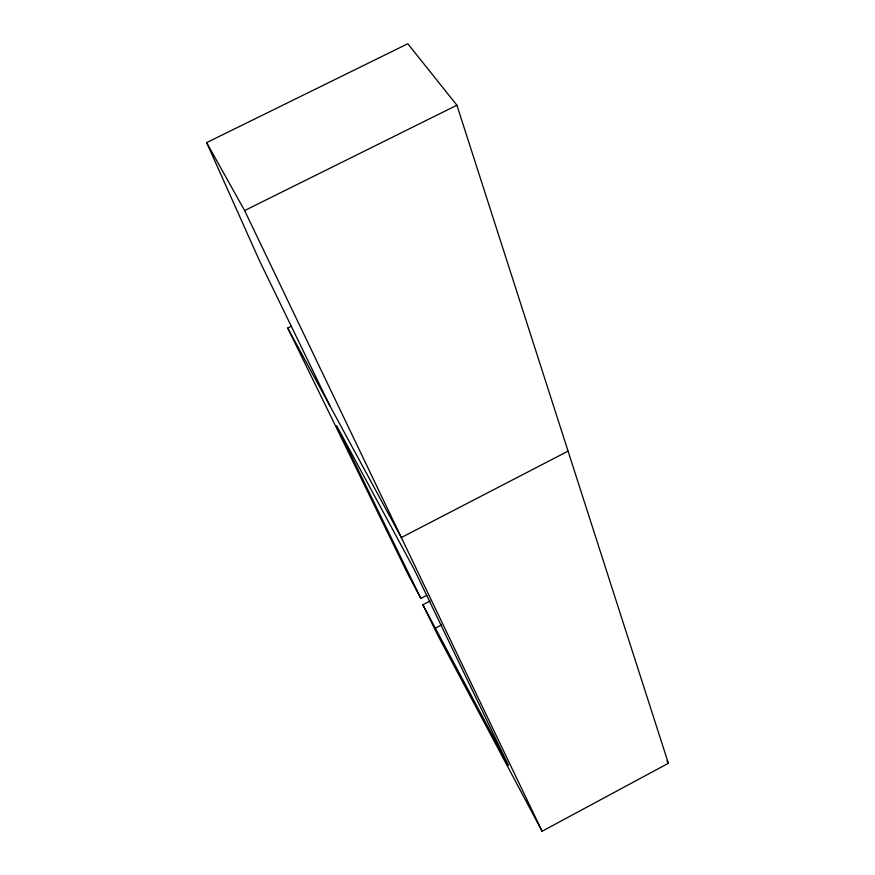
<?xml version="1.0" encoding="UTF-8"?>
<svg xmlns="http://www.w3.org/2000/svg" width="875" height="875" viewBox="0 0 875 875"><rect width="100%" height="100%" fill="white"/><g stroke="black" fill="none" stroke-linecap="round" stroke-linejoin="round"><path stroke-width="1.31" d="M430.106 600.983L422.877 604.767L437.883 635.48L542.095 831.25L668.369 763.284L456.914 105.219L407.794 43.75L206.631 142.625L259.656 261.089L329.963 405.956M291.353 326.222L287.722 328.048L408.264 574.853L420.864 598.434L426.88 595.295M435.356 628.173L441.405 625.013M568.061 451.139L401.33 537.545L287.722 328.048M206.631 142.625L244.617 210.558L456.914 105.219M666.925 760.977L668.369 763.284M422.877 604.767L508.495 765.352L414.247 569.516L336.623 425.655L420.864 598.434M244.617 210.558L542.095 831.25"/></g></svg>
